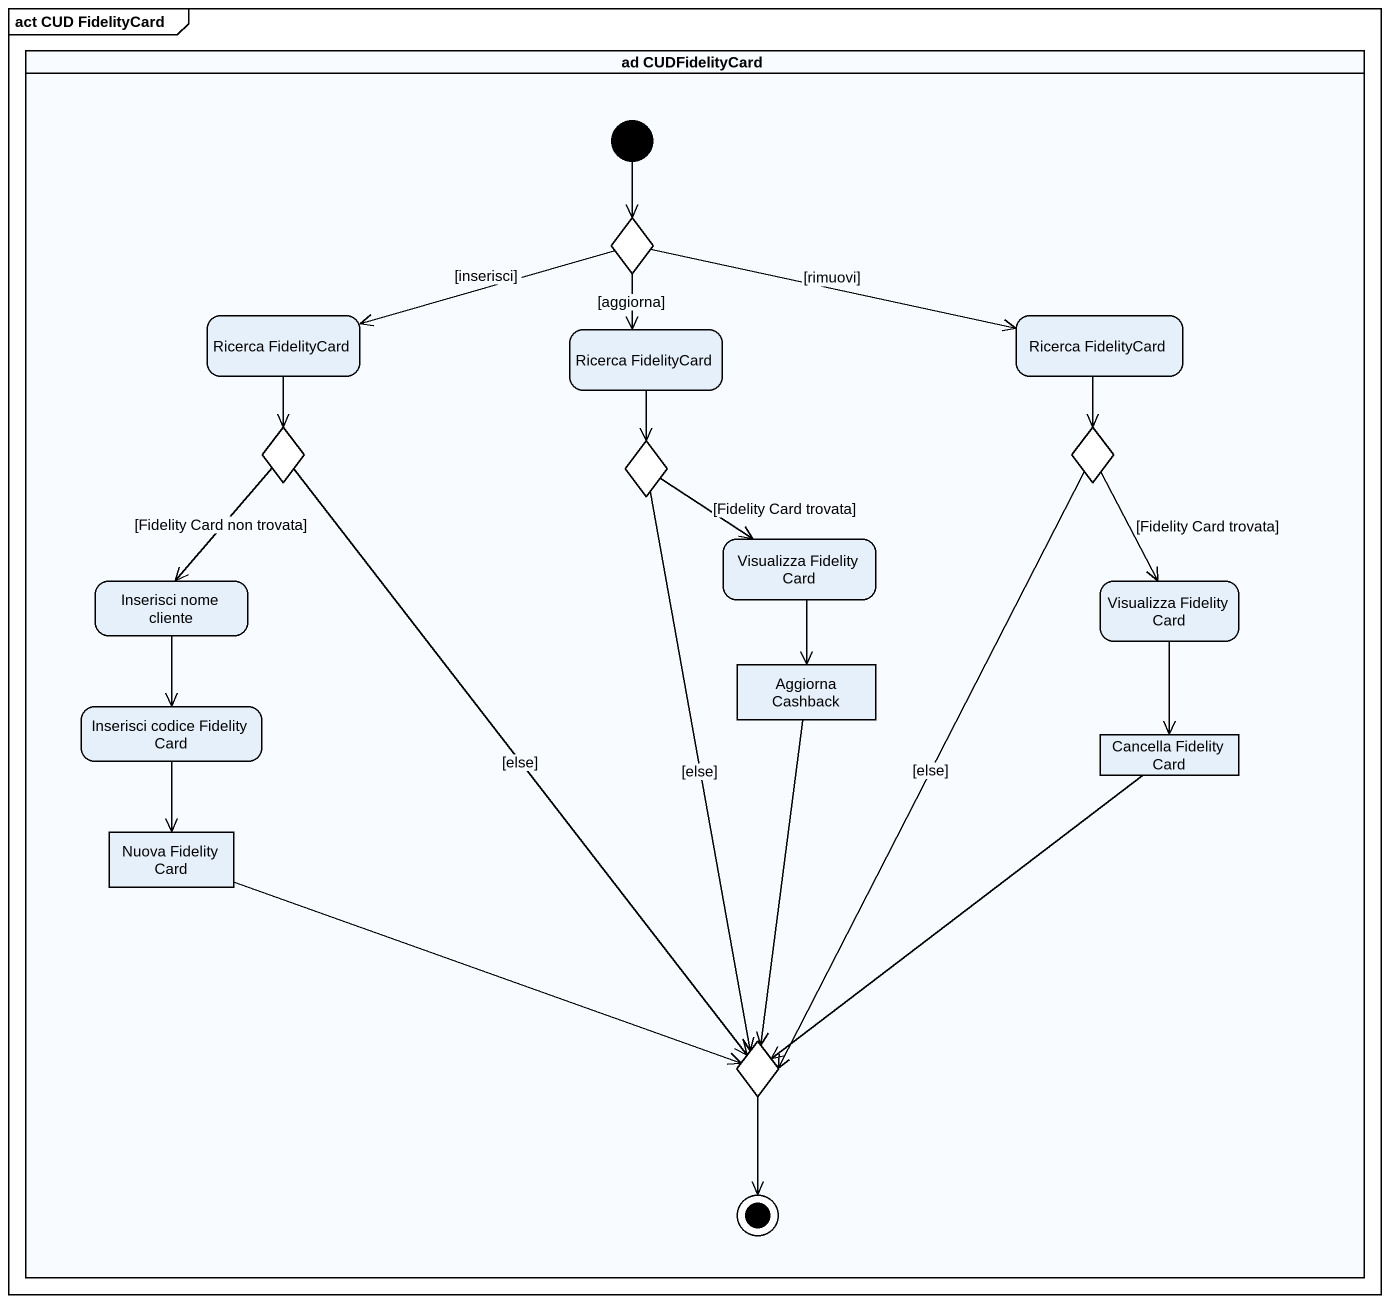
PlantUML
@startuml
mainframe act CUD FidelityCard
hide empty description
state "ad CUDFidelityCard" as ad_CUDFidelityCard <<partition>> {
  state choice1 <<choice>>
  state "Ricerca FidelityCard" as Ricerca_FidelityCard
  state "Ricerca FidelityCard" as Ricerca_FidelityCard_2
  state "Ricerca FidelityCard" as Ricerca_FidelityCard_3
  state choice2 <<choice>>
  state choice3 <<choice>>
  state choice4 <<choice>>
  state "Visualizza Fidelity Card" as Visualizza_Fidelity_Card
  state "Inserisci nome cliente" as Inserisci_nome_cliente
  state "Visualizza Fidelity Card" as Visualizza_Fidelity_Card_2
  state "Aggiorna Cashback" as Aggiorna_Cashback <<object>>
  state "Inserisci codice Fidelity Card" as Inserisci_codice_Fidelity
  state "Cancella Fidelity Card" as Cancella_Fidelity_Card <<object>>
  state "Nuova Fidelity Card" as Nuova_Fidelity_Card <<object>>
  state choice5 <<choice>>
  [*] --> choice1
  choice5 --> [*]
}
choice1 -left-> Ricerca_FidelityCard : [inserisci]
choice1 -right-> Ricerca_FidelityCard_2 : [rimuovi]
choice1 --> Ricerca_FidelityCard_3 : [aggiorna]
Ricerca_FidelityCard --> choice2
Ricerca_FidelityCard_2 --> choice4
Ricerca_FidelityCard_3 --> choice3
choice2 --> Inserisci_nome_cliente : [Fidelity Card non trovata]
choice2 --> choice5 : [else]
choice3 --> Visualizza_Fidelity_Card : [Fidelity Card trovata]
choice3 --> choice5 : [else]
choice4 --> Visualizza_Fidelity_Card_2 : [Fidelity Card trovata]
choice4 --> choice5 : [else]
Visualizza_Fidelity_Card --> Aggiorna_Cashback
Inserisci_nome_cliente --> Inserisci_codice_Fidelity
Visualizza_Fidelity_Card_2 --> Cancella_Fidelity_Card
Aggiorna_Cashback --> choice5
Inserisci_codice_Fidelity --> Nuova_Fidelity_Card
Cancella_Fidelity_Card --> choice5
Nuova_Fidelity_Card -right-> choice5
@enduml
